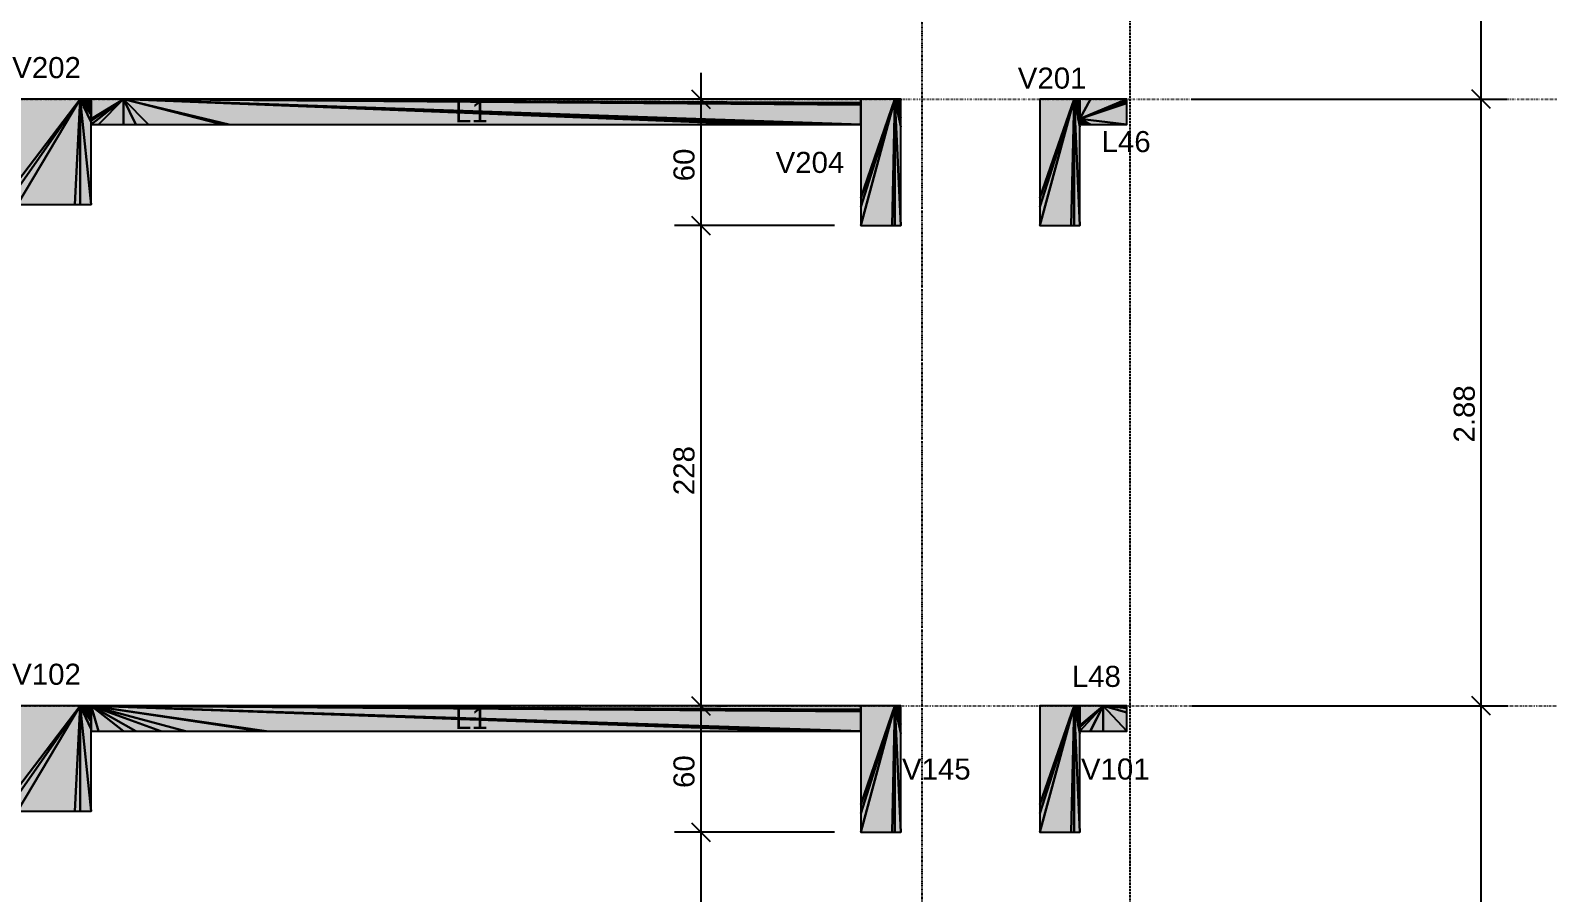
# Model space of a CAD drawing. Extents: x 37185 to 43130, y -8131 to -3926.
# Drawn here: x 42002.4 to 42482.7, y -4920 to -4647.1 of the extents above; entities that cross this region are included whole.
import ezdxf

# ---------------------------------------------------------------- set-up
doc = ezdxf.new("R2010")
doc.units = 0
doc.header["$MEASUREMENT"] = 0
for name, pattern in [('ESTILO_TQS_0001', [1, 0.7, -0.3]), ('ESTILO_TQS_0002', [0.4, 0.1, -0.3]), ('ESTILO_TQS_0004', [1.12, 0.5, -0.2, 0.01, -0.2, 0.01, -0.2])]:
    doc.linetypes.add(name, pattern=pattern)
for name, color, linetype in [('52', 3, 'CONTINUOUS'), ('67', 7, 'CONTINUOUS'), ('68', 4, 'CONTINUOUS'), ('70', 160, 'CONTINUOUS'), ('74', 2, 'CONTINUOUS'), ('75', 9, 'CONTINUOUS'), ('96', 252, 'CONTINUOUS')]:
    doc.layers.add(name, color=color, linetype=linetype)
doc.styles.add('TQS_ARIAL', font='arial.ttf')

msp = doc.modelspace()

# ---------------------------------------------------------------- linework, layer by layer
at = {"layer": '52', "linetype": 'Continuous'}
for points in [[(42277.98, -4668.87), (42276.11, -4668.87), (42265.32, -4668.87), (42031.88, -4668.87), (42021.65, -4668.87), (42018.21, -4668.87), (41998.32, -4668.87), (41892.32, -4668.87), (41664.17, -4668.87)], [(42277.98, -4708.87), (42277.98, -4677.67), (42277.98, -4674.78), (42277.98, -4668.87)], [(42349.52, -4668.87), (42338.04, -4668.87), (42334.65, -4668.87), (42332.78, -4668.87), (42321.98, -4668.87)], [(42321.98, -4668.87), (42321.98, -4700.08), (42321.98, -4702.97), (42321.98, -4708.87)], [(42349.52, -4676.87), (42349.52, -4670.11), (42349.52, -4670.06), (42349.52, -4669.96), (42349.52, -4669.23), (42349.52, -4668.87)], [(42021.65, -4702.21), (42021.65, -4676.87)], [(42021.65, -4676.87), (42024.01, -4676.87), (42031.88, -4676.87), (42035.82, -4676.87), (42039.75, -4676.87), (42063.16, -4676.87), (42065.33, -4676.87), (42232.01, -4676.87), (42247.46, -4676.87), (42265.32, -4676.87)], [(42265.32, -4676.87), (42265.32, -4700.08), (42265.32, -4702.97), (42265.32, -4708.87)], [(42334.65, -4708.87), (42334.65, -4677.67), (42334.65, -4676.87)], [(42334.65, -4676.87), (42337.92, -4676.87), (42338.04, -4676.87), (42349.52, -4676.87)], [(41998.32, -4702.21), (42016.52, -4702.21), (42018.21, -4702.21), (42021.65, -4702.21)], [(42265.32, -4708.87), (42275.2, -4708.87), (42276.11, -4708.87), (42277.98, -4708.87)], [(42321.98, -4708.87), (42331.86, -4708.87), (42332.78, -4708.87), (42334.65, -4708.87)], [(42277.98, -4860.87), (42276.11, -4860.87), (42265.32, -4860.87), (42021.65, -4860.87), (42018.21, -4860.87), (41998.32, -4860.87), (41976.57, -4860.87), (41657.32, -4860.87), (41654.94, -4860.87), (41644.65, -4860.87), (41643.34, -4860.87), (41626.65, -4860.87)], [(42277.98, -4900.87), (42277.98, -4869.66), (42277.98, -4866.77), (42277.98, -4860.87)], [(42349.52, -4860.87), (42341.98, -4860.87), (42334.65, -4860.87), (42332.78, -4860.87), (42321.98, -4860.87)], [(42321.98, -4860.87), (42321.98, -4892.07), (42321.98, -4894.97), (42321.98, -4900.87)], [(42349.52, -4868.87), (42349.52, -4862.92), (42349.52, -4861.63), (42349.52, -4861.6), (42349.52, -4861.49), (42349.52, -4861.08), (42349.52, -4860.87)], [(42021.65, -4894.2), (42021.65, -4868.87)], [(42021.65, -4868.87), (42024.01, -4868.87), (42031.88, -4868.87), (42035.82, -4868.87), (42043.69, -4868.87), (42051.56, -4868.87), (42074.96, -4868.87), (42077.13, -4868.87), (42243.82, -4868.87), (42259.26, -4868.87), (42263.2, -4868.87), (42265.32, -4868.87)], [(42265.32, -4868.87), (42265.32, -4892.07), (42265.32, -4894.97), (42265.32, -4900.87)], [(42334.65, -4900.87), (42334.65, -4869.66), (42334.65, -4868.87)], [(42334.65, -4868.87), (42337.92, -4868.87), (42338.04, -4868.87), (42341.98, -4868.87), (42349.52, -4868.87)], [(41998.32, -4894.2), (42016.52, -4894.2), (42018.21, -4894.2), (42021.65, -4894.2)], [(42265.32, -4900.87), (42275.2, -4900.87), (42276.11, -4900.87), (42277.98, -4900.87)], [(42321.98, -4900.87), (42331.86, -4900.87), (42332.78, -4900.87), (42334.65, -4900.87)]]:
    msp.add_lwpolyline(points, dxfattribs=at)
at = {"layer": '67', "linetype": 'ESTILO_TQS_0002'}
for p, q in [((40546.3, -4668.87), (42548.32, -4668.87)), ((40668.02, -4860.87), (42548.32, -4860.87))]:
    msp.add_line(p, q, dxfattribs=at)
at = {"layer": '68', "linetype": 'ESTILO_TQS_0001'}
msp.add_lwpolyline([(42350.46, -4367.8), (42350.46, -5146.2)], dxfattribs=at)
at = {"layer": '70', "linetype": 'ESTILO_TQS_0004'}
msp.add_line((42284.64, -4323.44), (42284.64, -5192.87), dxfattribs=at)
at = {"layer": '75', "linetype": 'Continuous'}
for p, q in [((42461.65, -4677.21), (42461.65, -4433.87)), ((42214.64, -4660.54), (42214.64, -4717.21)), ((42461.65, -4869.2), (42461.65, -4660.54)), ((42211.69, -4665.93), (42217.58, -4671.82)), ((42464.6, -4671.82), (42458.7, -4665.93)), ((42464.6, -4671.82), (42458.7, -4665.93)), ((42236.47, -4668.87), (42206.3, -4668.87)), ((42244.81, -4668.87), (42244.81, -4668.87)), ((42361.65, -4668.87), (42361.65, -4668.87)), ((42361.65, -4668.87), (42361.65, -4668.87)), ((42369.98, -4668.87), (42469.98, -4668.87)), ((42369.98, -4668.87), (42469.98, -4668.87)), ((42214.64, -4700.54), (42214.64, -4869.2)), ((42211.69, -4705.93), (42217.58, -4711.82)), ((42211.69, -4705.93), (42217.58, -4711.82)), ((42256.98, -4708.87), (42206.3, -4708.87)), ((42256.98, -4708.87), (42206.3, -4708.87)), ((42265.32, -4708.87), (42265.32, -4708.87)), ((42265.32, -4708.87), (42265.32, -4708.87)), ((42214.64, -4852.54), (42214.64, -4909.2)), ((42461.65, -5081.21), (42461.65, -4852.54)), ((42211.69, -4857.92), (42217.58, -4863.82)), ((42211.69, -4857.92), (42217.58, -4863.82)), ((42464.6, -4863.82), (42458.7, -4857.92)), ((42464.6, -4863.82), (42458.7, -4857.92)), ((42211.33, -4860.87), (42211.33, -4860.87)), ((42211.33, -4860.87), (42211.33, -4860.87)), ((42219.66, -4860.87), (42222.97, -4860.87)), ((42219.66, -4860.87), (42222.97, -4860.87)), ((42361.65, -4860.87), (42361.65, -4860.87)), ((42361.65, -4860.87), (42361.65, -4860.87)), ((42369.98, -4860.87), (42469.98, -4860.87)), ((42369.98, -4860.87), (42469.98, -4860.87)), ((42214.64, -4892.54), (42214.64, -5061.21)), ((42211.69, -4897.92), (42217.58, -4903.82)), ((42211.69, -4897.92), (42217.58, -4903.82)), ((42256.98, -4900.87), (42206.3, -4900.87)), ((42256.98, -4900.87), (42206.3, -4900.87)), ((42265.32, -4900.87), (42265.32, -4900.87)), ((42265.32, -4900.87), (42265.32, -4900.87))]:
    msp.add_line(p, q, dxfattribs=at)
at = {"layer": '96', "linetype": 'Continuous'}
for points in [[(42018.21, -4668.87), (41998.32, -4668.87), (41998.32, -4694.88), (42018.21, -4668.87)], [(42018.21, -4668.87), (41998.32, -4694.88), (41998.32, -4697.29), (42018.21, -4668.87)], [(42018.21, -4668.87), (41998.32, -4697.29), (41998.32, -4702.21), (42018.21, -4668.87)], [(42018.21, -4668.87), (41998.32, -4702.21), (42016.52, -4702.21), (42018.21, -4668.87)], [(42018.21, -4668.87), (42016.52, -4702.21), (42018.21, -4702.21), (42018.21, -4668.87)], [(42018.21, -4668.87), (42018.21, -4702.21), (42021.65, -4702.21), (42018.21, -4668.87)], [(42018.21, -4668.87), (42021.65, -4702.21), (42021.65, -4676.2), (42018.21, -4668.87)], [(42018.21, -4668.87), (42021.65, -4676.2), (42021.65, -4673.79), (42018.21, -4668.87)], [(42018.21, -4668.87), (42021.65, -4673.79), (42021.65, -4668.87), (42018.21, -4668.87)], [(42031.88, -4668.87), (42021.65, -4668.87), (42021.65, -4675.11), (42031.88, -4668.87)], [(42031.88, -4668.87), (42021.65, -4675.11), (42021.65, -4675.69), (42031.88, -4668.87)], [(42031.88, -4668.87), (42021.65, -4675.69), (42021.65, -4676.87), (42031.88, -4668.87)], [(42031.88, -4668.87), (42021.65, -4676.87), (42024.01, -4676.87), (42031.88, -4668.87)], [(42031.88, -4668.87), (42024.01, -4676.87), (42031.88, -4676.87), (42031.88, -4668.87)], [(42031.88, -4668.87), (42031.88, -4676.87), (42035.82, -4676.87), (42031.88, -4668.87)], [(42031.88, -4668.87), (42035.82, -4676.87), (42039.75, -4676.87), (42031.88, -4668.87)], [(42031.88, -4668.87), (42039.75, -4676.87), (42063.16, -4676.87), (42031.88, -4668.87)], [(42031.88, -4668.87), (42063.16, -4676.87), (42065.33, -4676.87), (42031.88, -4668.87)], [(42031.88, -4668.87), (42065.33, -4676.87), (42232.01, -4676.87), (42031.88, -4668.87)], [(42031.88, -4668.87), (42232.01, -4676.87), (42247.46, -4676.87), (42031.88, -4668.87)], [(42031.88, -4668.87), (42247.46, -4676.87), (42265.32, -4676.87), (42031.88, -4668.87)], [(42031.88, -4668.87), (42265.32, -4676.87), (42265.32, -4670.63), (42031.88, -4668.87)], [(42031.88, -4668.87), (42265.32, -4670.63), (42265.32, -4670.05), (42031.88, -4668.87)], [(42031.88, -4668.87), (42265.32, -4670.05), (42265.32, -4668.87), (42031.88, -4668.87)], [(42276.11, -4668.87), (42265.32, -4668.87), (42265.32, -4700.08), (42276.11, -4668.87)], [(42276.11, -4668.87), (42265.32, -4700.08), (42265.32, -4702.97), (42276.11, -4668.87)], [(42276.11, -4668.87), (42265.32, -4702.97), (42265.32, -4708.87), (42276.11, -4668.87)], [(42276.11, -4668.87), (42265.32, -4708.87), (42275.2, -4708.87), (42276.11, -4668.87)], [(42276.11, -4668.87), (42275.2, -4708.87), (42276.11, -4708.87), (42276.11, -4668.87)], [(42276.11, -4668.87), (42276.11, -4708.87), (42277.98, -4708.87), (42276.11, -4668.87)], [(42276.11, -4668.87), (42277.98, -4708.87), (42277.98, -4677.67), (42276.11, -4668.87)], [(42276.11, -4668.87), (42277.98, -4677.67), (42277.98, -4674.78), (42276.11, -4668.87)], [(42276.11, -4668.87), (42277.98, -4674.78), (42277.98, -4668.87), (42276.11, -4668.87)], [(42332.78, -4668.87), (42321.98, -4668.87), (42321.98, -4700.08), (42332.78, -4668.87)], [(42332.78, -4668.87), (42321.98, -4700.08), (42321.98, -4702.97), (42332.78, -4668.87)], [(42332.78, -4668.87), (42321.98, -4702.97), (42321.98, -4708.87), (42332.78, -4668.87)], [(42332.78, -4668.87), (42321.98, -4708.87), (42331.86, -4708.87), (42332.78, -4668.87)], [(42332.78, -4668.87), (42331.86, -4708.87), (42332.78, -4708.87), (42332.78, -4668.87)], [(42332.78, -4668.87), (42332.78, -4708.87), (42334.65, -4708.87), (42332.78, -4668.87)], [(42332.78, -4668.87), (42334.65, -4708.87), (42334.65, -4677.67), (42332.78, -4668.87)], [(42332.78, -4668.87), (42334.65, -4677.67), (42334.65, -4674.78), (42332.78, -4668.87)], [(42332.78, -4668.87), (42334.65, -4674.78), (42334.65, -4668.87), (42332.78, -4668.87)], [(42334.65, -4675.11), (42349.52, -4669.23), (42349.52, -4668.87), (42334.65, -4675.11)], [(42334.65, -4675.11), (42349.52, -4668.87), (42338.04, -4668.87), (42334.65, -4675.11)], [(42334.65, -4675.11), (42338.04, -4668.87), (42334.65, -4668.87), (42334.65, -4675.11)], [(42334.65, -4675.11), (42349.52, -4669.96), (42349.52, -4669.23), (42334.65, -4675.11)], [(42334.65, -4675.11), (42349.52, -4670.06), (42349.52, -4669.96), (42334.65, -4675.11)], [(42334.65, -4675.11), (42349.52, -4670.11), (42349.52, -4670.06), (42334.65, -4675.11)], [(42334.65, -4675.11), (42349.52, -4676.87), (42349.52, -4670.11), (42334.65, -4675.11)], [(42334.65, -4675.11), (42334.65, -4676.87), (42337.92, -4676.87), (42334.65, -4675.11)], [(42334.65, -4675.11), (42337.92, -4676.87), (42338.04, -4676.87), (42334.65, -4675.11)], [(42334.65, -4675.11), (42338.04, -4676.87), (42349.52, -4676.87), (42334.65, -4675.11)], [(42018.21, -4860.87), (41998.32, -4860.87), (41998.32, -4886.87), (42018.21, -4860.87)], [(42018.21, -4860.87), (41998.32, -4886.87), (41998.32, -4889.28), (42018.21, -4860.87)], [(42018.21, -4860.87), (41998.32, -4889.28), (41998.32, -4894.2), (42018.21, -4860.87)], [(42018.21, -4860.87), (41998.32, -4894.2), (42016.52, -4894.2), (42018.21, -4860.87)], [(42018.21, -4860.87), (42016.52, -4894.2), (42018.21, -4894.2), (42018.21, -4860.87)], [(42018.21, -4860.87), (42018.21, -4894.2), (42021.65, -4894.2), (42018.21, -4860.87)], [(42018.21, -4860.87), (42021.65, -4894.2), (42021.65, -4868.2), (42018.21, -4860.87)], [(42018.21, -4860.87), (42021.65, -4868.2), (42021.65, -4865.79), (42018.21, -4860.87)], [(42018.21, -4860.87), (42021.65, -4865.79), (42021.65, -4860.87), (42018.21, -4860.87)], [(42021.65, -4860.87), (42021.65, -4868.87), (42024.01, -4868.87), (42021.65, -4860.87)], [(42021.65, -4860.87), (42024.01, -4868.87), (42031.88, -4868.87), (42021.65, -4860.87)], [(42021.65, -4860.87), (42031.88, -4868.87), (42035.82, -4868.87), (42021.65, -4860.87)], [(42021.65, -4860.87), (42035.82, -4868.87), (42043.69, -4868.87), (42021.65, -4860.87)], [(42021.65, -4860.87), (42043.69, -4868.87), (42051.56, -4868.87), (42021.65, -4860.87)], [(42021.65, -4860.87), (42051.56, -4868.87), (42074.96, -4868.87), (42021.65, -4860.87)], [(42021.65, -4860.87), (42074.96, -4868.87), (42077.13, -4868.87), (42021.65, -4860.87)], [(42021.65, -4860.87), (42077.13, -4868.87), (42243.82, -4868.87), (42021.65, -4860.87)], [(42021.65, -4860.87), (42243.82, -4868.87), (42259.26, -4868.87), (42021.65, -4860.87)], [(42021.65, -4860.87), (42259.26, -4868.87), (42263.2, -4868.87), (42021.65, -4860.87)], [(42021.65, -4860.87), (42263.2, -4868.87), (42265.32, -4868.87), (42021.65, -4860.87)], [(42021.65, -4860.87), (42265.32, -4868.87), (42265.32, -4862.63), (42021.65, -4860.87)], [(42021.65, -4860.87), (42265.32, -4862.63), (42265.32, -4862.05), (42021.65, -4860.87)], [(42021.65, -4860.87), (42265.32, -4862.05), (42265.32, -4860.87), (42021.65, -4860.87)], [(42276.11, -4860.87), (42265.32, -4860.87), (42265.32, -4892.07), (42276.11, -4860.87)], [(42276.11, -4860.87), (42265.32, -4892.07), (42265.32, -4894.97), (42276.11, -4860.87)], [(42276.11, -4860.87), (42265.32, -4894.97), (42265.32, -4900.87), (42276.11, -4860.87)], [(42276.11, -4860.87), (42265.32, -4900.87), (42275.2, -4900.87), (42276.11, -4860.87)], [(42276.11, -4860.87), (42275.2, -4900.87), (42276.11, -4900.87), (42276.11, -4860.87)], [(42276.11, -4860.87), (42276.11, -4900.87), (42277.98, -4900.87), (42276.11, -4860.87)], [(42276.11, -4860.87), (42277.98, -4900.87), (42277.98, -4869.66), (42276.11, -4860.87)], [(42276.11, -4860.87), (42277.98, -4869.66), (42277.98, -4866.77), (42276.11, -4860.87)], [(42276.11, -4860.87), (42277.98, -4866.77), (42277.98, -4860.87), (42276.11, -4860.87)], [(42332.78, -4860.87), (42321.98, -4860.87), (42321.98, -4892.07), (42332.78, -4860.87)], [(42332.78, -4860.87), (42321.98, -4892.07), (42321.98, -4894.97), (42332.78, -4860.87)], [(42332.78, -4860.87), (42321.98, -4894.97), (42321.98, -4900.87), (42332.78, -4860.87)], [(42332.78, -4860.87), (42321.98, -4900.87), (42331.86, -4900.87), (42332.78, -4860.87)], [(42332.78, -4860.87), (42331.86, -4900.87), (42332.78, -4900.87), (42332.78, -4860.87)], [(42332.78, -4860.87), (42332.78, -4900.87), (42334.65, -4900.87), (42332.78, -4860.87)], [(42332.78, -4860.87), (42334.65, -4900.87), (42334.65, -4869.66), (42332.78, -4860.87)], [(42332.78, -4860.87), (42334.65, -4869.66), (42334.65, -4866.77), (42332.78, -4860.87)], [(42332.78, -4860.87), (42334.65, -4866.77), (42334.65, -4860.87), (42332.78, -4860.87)], [(42341.98, -4860.87), (42334.65, -4860.87), (42334.65, -4867.11), (42341.98, -4860.87)], [(42341.98, -4860.87), (42334.65, -4867.11), (42334.65, -4867.69), (42341.98, -4860.87)], [(42341.98, -4860.87), (42334.65, -4867.69), (42334.65, -4868.87), (42341.98, -4860.87)], [(42341.98, -4860.87), (42334.65, -4868.87), (42337.92, -4868.87), (42341.98, -4860.87)], [(42341.98, -4860.87), (42337.92, -4868.87), (42338.04, -4868.87), (42341.98, -4860.87)], [(42341.98, -4860.87), (42338.04, -4868.87), (42341.98, -4868.87), (42341.98, -4860.87)], [(42341.98, -4860.87), (42341.98, -4868.87), (42349.52, -4868.87), (42341.98, -4860.87)], [(42341.98, -4860.87), (42349.52, -4868.87), (42349.52, -4862.92), (42341.98, -4860.87)], [(42341.98, -4860.87), (42349.52, -4862.92), (42349.52, -4861.63), (42341.98, -4860.87)], [(42341.98, -4860.87), (42349.52, -4861.63), (42349.52, -4861.6), (42341.98, -4860.87)], [(42341.98, -4860.87), (42349.52, -4861.6), (42349.52, -4861.49), (42341.98, -4860.87)], [(42341.98, -4860.87), (42349.52, -4861.49), (42349.52, -4861.08), (42341.98, -4860.87)], [(42341.98, -4860.87), (42349.52, -4861.08), (42349.52, -4860.87), (42341.98, -4860.87)]]:
    msp.add_lwpolyline(points, dxfattribs=at)
for points in [[(42018.21, -4668.87), (41998.32, -4668.87), (41998.32, -4694.88)], [(42018.21, -4668.87), (41998.32, -4694.88), (42018.21, -4668.87)], [(42018.21, -4668.87), (41998.32, -4694.88), (41998.32, -4697.29)], [(42018.21, -4668.87), (41998.32, -4697.29), (42018.21, -4668.87)], [(42018.21, -4668.87), (41998.32, -4697.29), (41998.32, -4702.21)], [(42018.21, -4668.87), (41998.32, -4702.21), (42018.21, -4668.87)], [(42018.21, -4668.87), (41998.32, -4702.21), (42016.52, -4702.21)], [(42018.21, -4668.87), (42016.52, -4702.21), (42018.21, -4668.87)], [(42018.21, -4668.87), (42016.52, -4702.21), (42018.21, -4702.21)], [(42018.21, -4668.87), (42018.21, -4702.21), (42018.21, -4668.87)], [(42018.21, -4668.87), (42018.21, -4702.21), (42021.65, -4702.21)], [(42018.21, -4668.87), (42021.65, -4702.21), (42018.21, -4668.87)], [(42018.21, -4668.87), (42021.65, -4702.21), (42021.65, -4676.2)], [(42018.21, -4668.87), (42021.65, -4676.2), (42018.21, -4668.87)], [(42018.21, -4668.87), (42021.65, -4676.2), (42021.65, -4673.79)], [(42018.21, -4668.87), (42021.65, -4673.79), (42018.21, -4668.87)], [(42018.21, -4668.87), (42021.65, -4673.79), (42021.65, -4668.87)], [(42018.21, -4668.87), (42021.65, -4668.87), (42018.21, -4668.87)], [(42031.88, -4668.87), (42021.65, -4668.87), (42021.65, -4675.11)], [(42031.88, -4668.87), (42021.65, -4675.11), (42031.88, -4668.87)], [(42031.88, -4668.87), (42021.65, -4675.11), (42021.65, -4675.69)], [(42031.88, -4668.87), (42021.65, -4675.69), (42031.88, -4668.87)], [(42031.88, -4668.87), (42021.65, -4675.69), (42021.65, -4676.87)], [(42031.88, -4668.87), (42021.65, -4676.87), (42031.88, -4668.87)], [(42031.88, -4668.87), (42021.65, -4676.87), (42024.01, -4676.87)], [(42031.88, -4668.87), (42024.01, -4676.87), (42031.88, -4668.87)], [(42031.88, -4668.87), (42024.01, -4676.87), (42031.88, -4676.87)], [(42031.88, -4668.87), (42031.88, -4676.87), (42031.88, -4668.87)], [(42031.88, -4668.87), (42031.88, -4676.87), (42035.82, -4676.87)], [(42031.88, -4668.87), (42035.82, -4676.87), (42031.88, -4668.87)], [(42031.88, -4668.87), (42035.82, -4676.87), (42039.75, -4676.87)], [(42031.88, -4668.87), (42039.75, -4676.87), (42031.88, -4668.87)], [(42031.88, -4668.87), (42039.75, -4676.87), (42063.16, -4676.87)], [(42031.88, -4668.87), (42063.16, -4676.87), (42031.88, -4668.87)], [(42031.88, -4668.87), (42063.16, -4676.87), (42065.33, -4676.87)], [(42031.88, -4668.87), (42065.33, -4676.87), (42031.88, -4668.87)], [(42031.88, -4668.87), (42065.33, -4676.87), (42232.01, -4676.87)], [(42031.88, -4668.87), (42232.01, -4676.87), (42031.88, -4668.87)], [(42031.88, -4668.87), (42232.01, -4676.87), (42247.46, -4676.87)], [(42031.88, -4668.87), (42247.46, -4676.87), (42031.88, -4668.87)], [(42031.88, -4668.87), (42247.46, -4676.87), (42265.32, -4676.87)], [(42031.88, -4668.87), (42265.32, -4676.87), (42031.88, -4668.87)], [(42031.88, -4668.87), (42265.32, -4676.87), (42265.32, -4670.63)], [(42031.88, -4668.87), (42265.32, -4670.63), (42031.88, -4668.87)], [(42031.88, -4668.87), (42265.32, -4670.63), (42265.32, -4670.05)], [(42031.88, -4668.87), (42265.32, -4670.05), (42031.88, -4668.87)], [(42031.88, -4668.87), (42265.32, -4670.05), (42265.32, -4668.87)], [(42031.88, -4668.87), (42265.32, -4668.87), (42031.88, -4668.87)], [(42276.11, -4668.87), (42265.32, -4668.87), (42265.32, -4700.08)], [(42276.11, -4668.87), (42265.32, -4700.08), (42276.11, -4668.87)], [(42276.11, -4668.87), (42265.32, -4700.08), (42265.32, -4702.97)], [(42276.11, -4668.87), (42265.32, -4702.97), (42276.11, -4668.87)], [(42276.11, -4668.87), (42265.32, -4702.97), (42265.32, -4708.87)], [(42276.11, -4668.87), (42265.32, -4708.87), (42276.11, -4668.87)], [(42276.11, -4668.87), (42265.32, -4708.87), (42275.2, -4708.87)], [(42276.11, -4668.87), (42275.2, -4708.87), (42276.11, -4668.87)], [(42276.11, -4668.87), (42275.2, -4708.87), (42276.11, -4708.87)], [(42276.11, -4668.87), (42276.11, -4708.87), (42276.11, -4668.87)], [(42276.11, -4668.87), (42276.11, -4708.87), (42277.98, -4708.87)], [(42276.11, -4668.87), (42277.98, -4708.87), (42276.11, -4668.87)], [(42276.11, -4668.87), (42277.98, -4708.87), (42277.98, -4677.67)], [(42276.11, -4668.87), (42277.98, -4677.67), (42276.11, -4668.87)], [(42276.11, -4668.87), (42277.98, -4677.67), (42277.98, -4674.78)], [(42276.11, -4668.87), (42277.98, -4674.78), (42276.11, -4668.87)], [(42276.11, -4668.87), (42277.98, -4674.78), (42277.98, -4668.87)], [(42276.11, -4668.87), (42277.98, -4668.87), (42276.11, -4668.87)], [(42332.78, -4668.87), (42321.98, -4668.87), (42321.98, -4700.08)], [(42332.78, -4668.87), (42321.98, -4700.08), (42332.78, -4668.87)], [(42332.78, -4668.87), (42321.98, -4700.08), (42321.98, -4702.97)], [(42332.78, -4668.87), (42321.98, -4702.97), (42332.78, -4668.87)], [(42332.78, -4668.87), (42321.98, -4702.97), (42321.98, -4708.87)], [(42332.78, -4668.87), (42321.98, -4708.87), (42332.78, -4668.87)], [(42332.78, -4668.87), (42321.98, -4708.87), (42331.86, -4708.87)], [(42332.78, -4668.87), (42331.86, -4708.87), (42332.78, -4668.87)], [(42332.78, -4668.87), (42331.86, -4708.87), (42332.78, -4708.87)], [(42332.78, -4668.87), (42332.78, -4708.87), (42332.78, -4668.87)], [(42332.78, -4668.87), (42332.78, -4708.87), (42334.65, -4708.87)], [(42332.78, -4668.87), (42334.65, -4708.87), (42332.78, -4668.87)], [(42332.78, -4668.87), (42334.65, -4708.87), (42334.65, -4677.67)], [(42332.78, -4668.87), (42334.65, -4677.67), (42332.78, -4668.87)], [(42332.78, -4668.87), (42334.65, -4677.67), (42334.65, -4674.78)], [(42332.78, -4668.87), (42334.65, -4674.78), (42332.78, -4668.87)], [(42332.78, -4668.87), (42334.65, -4674.78), (42334.65, -4668.87)], [(42332.78, -4668.87), (42334.65, -4668.87), (42332.78, -4668.87)], [(42334.65, -4675.11), (42349.52, -4669.23), (42349.52, -4668.87)], [(42334.65, -4675.11), (42349.52, -4668.87), (42334.65, -4675.11)], [(42334.65, -4675.11), (42349.52, -4668.87), (42338.04, -4668.87)], [(42334.65, -4675.11), (42338.04, -4668.87), (42334.65, -4675.11)], [(42334.65, -4675.11), (42338.04, -4668.87), (42334.65, -4668.87)], [(42334.65, -4675.11), (42334.65, -4668.87), (42334.65, -4675.11)], [(42334.65, -4675.11), (42349.52, -4669.96), (42349.52, -4669.23)], [(42334.65, -4675.11), (42349.52, -4669.23), (42334.65, -4675.11)], [(42334.65, -4675.11), (42349.52, -4670.06), (42349.52, -4669.96)], [(42334.65, -4675.11), (42349.52, -4669.96), (42334.65, -4675.11)], [(42334.65, -4675.11), (42349.52, -4676.87), (42349.52, -4670.11)], [(42334.65, -4675.11), (42349.52, -4670.11), (42334.65, -4675.11)], [(42334.65, -4675.11), (42349.52, -4670.11), (42349.52, -4670.11)], [(42334.65, -4675.11), (42349.52, -4670.11), (42334.65, -4675.11)], [(42334.65, -4675.11), (42334.65, -4676.87), (42337.92, -4676.87)], [(42334.65, -4675.11), (42337.92, -4676.87), (42334.65, -4675.11)], [(42334.65, -4675.11), (42337.92, -4676.87), (42338.04, -4676.87)], [(42334.65, -4675.11), (42338.04, -4676.87), (42334.65, -4675.11)], [(42334.65, -4675.11), (42338.04, -4676.87), (42349.52, -4676.87)], [(42334.65, -4675.11), (42349.52, -4676.87), (42334.65, -4675.11)], [(42018.21, -4860.87), (41998.32, -4860.87), (41998.32, -4886.87)], [(42018.21, -4860.87), (41998.32, -4886.87), (42018.21, -4860.87)], [(42018.21, -4860.87), (41998.32, -4886.87), (41998.32, -4889.28)], [(42018.21, -4860.87), (41998.32, -4889.28), (42018.21, -4860.87)], [(42018.21, -4860.87), (41998.32, -4889.28), (41998.32, -4894.2)], [(42018.21, -4860.87), (41998.32, -4894.2), (42018.21, -4860.87)], [(42018.21, -4860.87), (41998.32, -4894.2), (42016.52, -4894.2)], [(42018.21, -4860.87), (42016.52, -4894.2), (42018.21, -4860.87)], [(42018.21, -4860.87), (42016.52, -4894.2), (42018.21, -4894.2)], [(42018.21, -4860.87), (42018.21, -4894.2), (42018.21, -4860.87)], [(42018.21, -4860.87), (42018.21, -4894.2), (42021.65, -4894.2)], [(42018.21, -4860.87), (42021.65, -4894.2), (42018.21, -4860.87)], [(42018.21, -4860.87), (42021.65, -4894.2), (42021.65, -4868.2)], [(42018.21, -4860.87), (42021.65, -4868.2), (42018.21, -4860.87)], [(42018.21, -4860.87), (42021.65, -4868.2), (42021.65, -4865.79)], [(42018.21, -4860.87), (42021.65, -4865.79), (42018.21, -4860.87)], [(42018.21, -4860.87), (42021.65, -4865.79), (42021.65, -4860.87)], [(42018.21, -4860.87), (42021.65, -4860.87), (42018.21, -4860.87)], [(42021.65, -4860.87), (42021.65, -4868.87), (42024.01, -4868.87)], [(42021.65, -4860.87), (42024.01, -4868.87), (42021.65, -4860.87)], [(42021.65, -4860.87), (42024.01, -4868.87), (42031.88, -4868.87)], [(42021.65, -4860.87), (42031.88, -4868.87), (42021.65, -4860.87)], [(42021.65, -4860.87), (42031.88, -4868.87), (42035.82, -4868.87)], [(42021.65, -4860.87), (42035.82, -4868.87), (42021.65, -4860.87)], [(42021.65, -4860.87), (42035.82, -4868.87), (42043.69, -4868.87)], [(42021.65, -4860.87), (42043.69, -4868.87), (42021.65, -4860.87)], [(42021.65, -4860.87), (42043.69, -4868.87), (42051.56, -4868.87)], [(42021.65, -4860.87), (42051.56, -4868.87), (42021.65, -4860.87)], [(42021.65, -4860.87), (42051.56, -4868.87), (42074.96, -4868.87)], [(42021.65, -4860.87), (42074.96, -4868.87), (42021.65, -4860.87)], [(42021.65, -4860.87), (42074.96, -4868.87), (42077.13, -4868.87)], [(42021.65, -4860.87), (42077.13, -4868.87), (42021.65, -4860.87)], [(42021.65, -4860.87), (42077.13, -4868.87), (42243.82, -4868.87)], [(42021.65, -4860.87), (42243.82, -4868.87), (42021.65, -4860.87)], [(42021.65, -4860.87), (42243.82, -4868.87), (42259.26, -4868.87)], [(42021.65, -4860.87), (42259.26, -4868.87), (42021.65, -4860.87)], [(42021.65, -4860.87), (42259.26, -4868.87), (42263.2, -4868.87)], [(42021.65, -4860.87), (42263.2, -4868.87), (42021.65, -4860.87)], [(42021.65, -4860.87), (42263.2, -4868.87), (42265.32, -4868.87)], [(42021.65, -4860.87), (42265.32, -4868.87), (42021.65, -4860.87)], [(42021.65, -4860.87), (42265.32, -4868.87), (42265.32, -4862.63)], [(42021.65, -4860.87), (42265.32, -4862.63), (42021.65, -4860.87)], [(42021.65, -4860.87), (42265.32, -4862.63), (42265.32, -4862.05)], [(42021.65, -4860.87), (42265.32, -4862.05), (42021.65, -4860.87)], [(42021.65, -4860.87), (42265.32, -4862.05), (42265.32, -4860.87)], [(42021.65, -4860.87), (42265.32, -4860.87), (42021.65, -4860.87)], [(42276.11, -4860.87), (42265.32, -4860.87), (42265.32, -4892.07)], [(42276.11, -4860.87), (42265.32, -4892.07), (42276.11, -4860.87)], [(42276.11, -4860.87), (42265.32, -4892.07), (42265.32, -4894.97)], [(42276.11, -4860.87), (42265.32, -4894.97), (42276.11, -4860.87)], [(42276.11, -4860.87), (42265.32, -4894.97), (42265.32, -4900.87)], [(42276.11, -4860.87), (42265.32, -4900.87), (42276.11, -4860.87)], [(42276.11, -4860.87), (42265.32, -4900.87), (42275.2, -4900.87)], [(42276.11, -4860.87), (42275.2, -4900.87), (42276.11, -4860.87)], [(42276.11, -4860.87), (42275.2, -4900.87), (42276.11, -4900.87)], [(42276.11, -4860.87), (42276.11, -4900.87), (42276.11, -4860.87)], [(42276.11, -4860.87), (42276.11, -4900.87), (42277.98, -4900.87)], [(42276.11, -4860.87), (42277.98, -4900.87), (42276.11, -4860.87)], [(42276.11, -4860.87), (42277.98, -4900.87), (42277.98, -4869.66)], [(42276.11, -4860.87), (42277.98, -4869.66), (42276.11, -4860.87)], [(42276.11, -4860.87), (42277.98, -4869.66), (42277.98, -4866.77)], [(42276.11, -4860.87), (42277.98, -4866.77), (42276.11, -4860.87)], [(42276.11, -4860.87), (42277.98, -4866.77), (42277.98, -4860.87)], [(42276.11, -4860.87), (42277.98, -4860.87), (42276.11, -4860.87)], [(42332.78, -4860.87), (42321.98, -4860.87), (42321.98, -4892.07)], [(42332.78, -4860.87), (42321.98, -4892.07), (42332.78, -4860.87)], [(42332.78, -4860.87), (42321.98, -4892.07), (42321.98, -4894.97)], [(42332.78, -4860.87), (42321.98, -4894.97), (42332.78, -4860.87)], [(42332.78, -4860.87), (42321.98, -4894.97), (42321.98, -4900.87)], [(42332.78, -4860.87), (42321.98, -4900.87), (42332.78, -4860.87)], [(42332.78, -4860.87), (42321.98, -4900.87), (42331.86, -4900.87)], [(42332.78, -4860.87), (42331.86, -4900.87), (42332.78, -4860.87)], [(42332.78, -4860.87), (42331.86, -4900.87), (42332.78, -4900.87)], [(42332.78, -4860.87), (42332.78, -4900.87), (42332.78, -4860.87)], [(42332.78, -4860.87), (42332.78, -4900.87), (42334.65, -4900.87)], [(42332.78, -4860.87), (42334.65, -4900.87), (42332.78, -4860.87)], [(42332.78, -4860.87), (42334.65, -4900.87), (42334.65, -4869.66)], [(42332.78, -4860.87), (42334.65, -4869.66), (42332.78, -4860.87)], [(42332.78, -4860.87), (42334.65, -4869.66), (42334.65, -4866.77)], [(42332.78, -4860.87), (42334.65, -4866.77), (42332.78, -4860.87)], [(42332.78, -4860.87), (42334.65, -4866.77), (42334.65, -4860.87)], [(42332.78, -4860.87), (42334.65, -4860.87), (42332.78, -4860.87)], [(42341.98, -4860.87), (42334.65, -4860.87), (42334.65, -4867.11)], [(42341.98, -4860.87), (42334.65, -4867.11), (42341.98, -4860.87)], [(42341.98, -4860.87), (42334.65, -4867.11), (42334.65, -4867.69)], [(42341.98, -4860.87), (42334.65, -4867.69), (42341.98, -4860.87)], [(42341.98, -4860.87), (42334.65, -4867.69), (42334.65, -4868.87)], [(42341.98, -4860.87), (42334.65, -4868.87), (42341.98, -4860.87)], [(42341.98, -4860.87), (42334.65, -4868.87), (42337.92, -4868.87)], [(42341.98, -4860.87), (42337.92, -4868.87), (42341.98, -4860.87)], [(42341.98, -4860.87), (42337.92, -4868.87), (42338.04, -4868.87)], [(42341.98, -4860.87), (42338.04, -4868.87), (42341.98, -4860.87)], [(42341.98, -4860.87), (42338.04, -4868.87), (42341.98, -4868.87)], [(42341.98, -4860.87), (42341.98, -4868.87), (42341.98, -4860.87)], [(42341.98, -4860.87), (42341.98, -4868.87), (42349.52, -4868.87)], [(42341.98, -4860.87), (42349.52, -4868.87), (42341.98, -4860.87)], [(42341.98, -4860.87), (42349.52, -4868.87), (42349.52, -4862.92)], [(42341.98, -4860.87), (42349.52, -4862.92), (42341.98, -4860.87)], [(42341.98, -4860.87), (42349.52, -4862.92), (42349.52, -4861.63)], [(42341.98, -4860.87), (42349.52, -4861.63), (42341.98, -4860.87)], [(42341.98, -4860.87), (42349.52, -4861.63), (42349.52, -4861.63)], [(42341.98, -4860.87), (42349.52, -4861.63), (42341.98, -4860.87)], [(42341.98, -4860.87), (42349.52, -4861.6), (42349.52, -4861.49)], [(42341.98, -4860.87), (42349.52, -4861.49), (42341.98, -4860.87)], [(42341.98, -4860.87), (42349.52, -4861.49), (42349.52, -4861.08)], [(42341.98, -4860.87), (42349.52, -4861.08), (42341.98, -4860.87)], [(42341.98, -4860.87), (42349.52, -4861.08), (42349.52, -4860.87)], [(42341.98, -4860.87), (42349.52, -4860.87), (42341.98, -4860.87)]]:
    msp.add_solid(points, dxfattribs=at)

# ---------------------------------------------------------------- texts
at = {"layer": '74', "linetype": 'Continuous', "style": 'TQS_ARIAL'}
for s, p in [('V202', (41996.65, -4662.21)), ('V201', (42314.98, -4665.54)), ('L1', (42136.82, -4676.21)), ('L46', (42341.51, -4685.63)), ('V204', (42238.32, -4692.21)), ('V102', (41996.65, -4854.2)), ('L48', (42332.08, -4854.87)), ('L1', (42136.82, -4868.2)), ('V145', (42278.32, -4884.2)), ('V101', (42334.98, -4884.2))]:
    msp.add_text(s, height=6.667, dxfattribs=at).set_placement(p)
at = {"layer": '75', "linetype": 'Continuous', "style": 'TQS_ARIAL'}
for s, p in [('60', (42212.64, -4694.87)), ('2.88', (42459.65, -4777.54)), ('228', (42212.64, -4794.2)), ('60', (42212.64, -4886.87))]:
    msp.add_text(s, height=6.667, rotation=90, dxfattribs=at).set_placement(p)

doc.saveas('drawing.dxf')
